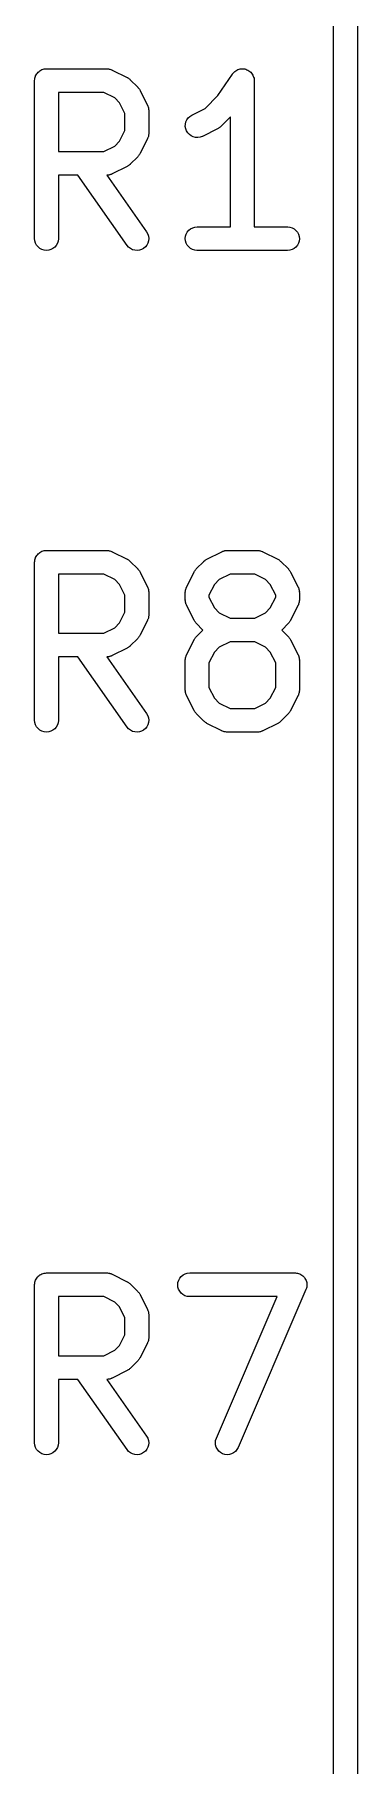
# Model space of a CAD drawing. Extents: x 86.3 to 156, y -71.2 to -29.1.
# Drawn here: x 140.66 to 142.71, y -50.75 to -39.8 of the extents above; entities that cross this region are included whole.
import ezdxf

# ---------------------------------------------------------------- set-up
doc = ezdxf.new("R2010")
doc.units = 0
doc.layers.add('BLACK', color=7, linetype='CONTINUOUS')

msp = doc.modelspace()

# ---------------------------------------------------------------- linework, layer by layer
at = {"layer": 'BLACK', "linetype": 'CONTINUOUS'}
for p, q in [((142.555, -67.6023), (142.555, -34.8174)), ((142.705, -34.8014), (142.705, -67.6097)), ((140.665, -40.0913), (140.666, -40.0843)), ((140.666, -40.0773), (140.667, -40.077)), ((140.666, -40.0843), (140.666, -40.0773)), ((140.667, -40.0768), (140.669, -40.0701)), ((140.667, -40.077), (140.667, -40.0768)), ((140.669, -40.0701), (140.671, -40.0633)), ((140.671, -40.0628), (140.674, -40.0566)), ((140.671, -40.0631), (140.671, -40.0628)), ((140.671, -40.0633), (140.671, -40.0631)), ((140.674, -40.0566), (140.678, -40.0504)), ((140.678, -40.05), (140.683, -40.0446)), ((140.678, -40.0502), (140.678, -40.05)), ((140.678, -40.0504), (140.678, -40.0502)), ((140.683, -40.0446), (140.687, -40.0392)), ((140.687, -40.0388), (140.693, -40.0344)), ((140.687, -40.039), (140.687, -40.0388)), ((140.687, -40.0392), (140.687, -40.039)), ((140.693, -40.0344), (140.698, -40.0299)), ((140.698, -40.0299), (140.699, -40.0298)), ((140.699, -40.0296), (140.705, -40.0264)), ((140.699, -40.0298), (140.699, -40.0296)), ((140.705, -40.0264), (140.711, -40.023)), ((140.711, -40.023), (140.712, -40.023)), ((140.712, -40.0228), (140.719, -40.0208)), ((140.712, -40.023), (140.712, -40.0228)), ((140.719, -40.0208), (140.725, -40.0188)), ((140.725, -40.0188), (140.726, -40.0188)), ((140.726, -40.0187), (140.733, -40.0181)), ((140.726, -40.0188), (140.726, -40.0187)), ((140.733, -40.0181), (140.74, -40.0174)), ((140.74, -40.0174), (141.121, -40.0174)), ((141.121, -40.0174), (141.122, -40.0174)), ((141.122, -40.0174), (141.124, -40.0176)), ((141.124, -40.0176), (141.126, -40.0176)), ((141.126, -40.0176), (141.131, -40.0184)), ((141.131, -40.0184), (141.136, -40.019)), ((141.136, -40.019), (141.139, -40.0197)), ((141.139, -40.0197), (141.141, -40.0201)), ((141.141, -40.0201), (141.146, -40.0219)), ((141.146, -40.0219), (141.15, -40.0234)), ((141.15, -40.0234), (141.152, -40.0245)), ((141.152, -40.0245), (141.154, -40.0253)), ((141.154, -40.0253), (141.25, -40.0729)), ((141.25, -40.0729), (141.251, -40.0734)), ((141.251, -40.0734), (141.254, -40.0757)), ((141.254, -40.0757), (141.258, -40.0777)), ((141.258, -40.0777), (141.26, -40.0797)), ((141.26, -40.0797), (141.263, -40.0814)), ((141.263, -40.0814), (141.266, -40.0843)), ((141.266, -40.0843), (141.269, -40.087)), ((141.824, -40.1875), (141.916, -40.0508)), ((141.916, -40.0499), (141.921, -40.0445)), ((141.916, -40.05), (141.916, -40.0499)), ((141.916, -40.0508), (141.916, -40.05)), ((141.916, -40.05), (141.916, -40.05)), ((141.916, -40.05), (141.916, -40.05)), ((141.921, -40.0445), (141.926, -40.0388)), ((141.926, -40.0387), (141.931, -40.0342)), ((141.926, -40.0388), (141.926, -40.0387)), ((141.926, -40.0388), (141.926, -40.0388)), ((141.931, -40.0342), (141.937, -40.0296)), ((141.937, -40.0296), (141.944, -40.0261)), ((141.937, -40.0296), (141.937, -40.0296)), ((141.937, -40.0296), (141.937, -40.0296)), ((141.944, -40.0261), (141.95, -40.0228)), ((141.95, -40.0228), (141.957, -40.0208)), ((141.95, -40.0228), (141.95, -40.0228)), ((141.95, -40.0228), (141.95, -40.0228)), ((141.957, -40.0208), (141.964, -40.0187)), ((141.964, -40.0187), (141.971, -40.0181)), ((141.964, -40.0187), (141.964, -40.0187)), ((141.964, -40.0187), (141.964, -40.0187)), ((141.971, -40.0181), (141.979, -40.0174)), ((141.979, -40.0174), (141.979, -40.0174)), ((141.979, -40.0174), (141.986, -40.0181)), ((141.979, -40.0174), (141.979, -40.0174)), ((141.986, -40.0181), (141.993, -40.0189)), ((141.993, -40.0189), (141.993, -40.0189)), ((141.993, -40.0189), (141.993, -40.0189)), ((141.993, -40.0189), (142, -40.021)), ((142, -40.021), (142.007, -40.0232)), ((142.007, -40.0232), (142.007, -40.0233)), ((142.007, -40.0233), (142.007, -40.0233)), ((142.007, -40.0233), (142.013, -40.0266)), ((142.013, -40.0266), (142.02, -40.0302)), ((142.02, -40.0302), (142.02, -40.0302)), ((142.02, -40.0302), (142.02, -40.0303)), ((142.02, -40.0303), (142.025, -40.0344)), ((142.025, -40.0344), (142.031, -40.0395)), ((142.031, -40.0395), (142.031, -40.0396)), ((142.031, -40.0396), (142.031, -40.0396)), ((142.031, -40.0396), (142.036, -40.0452)), ((142.036, -40.0452), (142.04, -40.0509)), ((142.04, -40.0509), (142.04, -40.0509)), ((142.04, -40.0509), (142.041, -40.051)), ((142.041, -40.051), (142.044, -40.0574)), ((142.044, -40.0574), (142.047, -40.0638)), ((142.047, -40.0638), (142.047, -40.0639)), ((142.047, -40.0639), (142.047, -40.0639)), ((142.047, -40.0639), (142.049, -40.0704)), ((142.049, -40.0704), (142.052, -40.0778)), ((142.052, -40.0778), (142.052, -40.0779)), ((142.052, -40.0779), (142.052, -40.0779)), ((142.052, -40.0779), (142.052, -40.0852)), ((140.665, -40.0918), (140.665, -40.0913)), ((140.665, -40.0919), (140.665, -40.0918)), ((140.665, -40.0924), (140.665, -40.0919)), ((140.665, -40.0919), (140.665, -40.0919)), ((140.665, -41.0924), (140.665, -40.0924)), ((140.815, -40.1674), (140.815, -40.5412)), ((141.103, -40.1674), (140.815, -40.1674)), ((141.172, -40.2016), (141.103, -40.1674)), ((141.269, -40.087), (141.317, -40.1346)), ((141.317, -40.1346), (141.317, -40.1353)), ((141.317, -40.1353), (141.32, -40.1386)), ((141.32, -40.1386), (141.323, -40.1417)), ((141.323, -40.1417), (141.325, -40.1443)), ((141.325, -40.1443), (141.327, -40.1468)), ((141.327, -40.1468), (141.329, -40.1505)), ((141.329, -40.1505), (141.331, -40.1541)), ((141.331, -40.1541), (141.378, -40.2493)), ((141.743, -40.2688), (141.824, -40.1875)), ((142.052, -40.0852), (142.053, -40.0924)), ((142.053, -40.0924), (142.053, -41.0174)), ((141.202, -40.232), (141.172, -40.2016)), ((141.236, -40.3006), (141.202, -40.232)), ((141.236, -40.408), (141.236, -40.3006)), ((141.378, -40.2493), (141.379, -40.2503)), ((141.379, -40.2503), (141.38, -40.2523)), ((141.38, -40.2523), (141.381, -40.2543)), ((141.381, -40.2543), (141.382, -40.2592)), ((141.382, -40.2592), (141.384, -40.264)), ((141.384, -40.264), (141.384, -40.2662)), ((141.384, -40.2662), (141.385, -40.2683)), ((141.385, -40.2683), (141.385, -40.2734)), ((141.385, -40.2734), (141.386, -40.2785)), ((141.386, -40.2785), (141.386, -40.2807)), ((141.386, -40.2807), (141.386, -40.2829)), ((141.386, -40.2829), (141.386, -40.4257)), ((141.659, -40.311), (141.743, -40.2688)), ((141.202, -40.4765), (141.236, -40.408)), ((141.617, -40.383), (141.618, -40.3684)), ((141.62, -40.3975), (141.617, -40.383)), ((141.618, -40.3684), (141.621, -40.3541)), ((141.625, -40.4112), (141.62, -40.3975)), ((141.621, -40.3541), (141.627, -40.3408)), ((141.633, -40.4236), (141.625, -40.4112)), ((141.627, -40.3408), (141.636, -40.3289)), ((141.636, -40.3289), (141.646, -40.3188)), ((141.646, -40.3188), (141.659, -40.311)), ((141.821, -40.3976), (141.726, -40.4452)), ((141.825, -40.3953), (141.821, -40.3976)), ((141.828, -40.3934), (141.825, -40.3953)), ((141.831, -40.3914), (141.828, -40.3934)), ((141.833, -40.3898), (141.831, -40.3914)), ((141.837, -40.3869), (141.833, -40.3898)), ((141.84, -40.3842), (141.837, -40.3869)), ((141.841, -40.3835), (141.84, -40.3842)), ((141.903, -40.3211), (141.841, -40.3835)), ((141.903, -41.0174), (141.903, -40.3211)), ((141.103, -40.5412), (141.172, -40.5069)), ((141.172, -40.5069), (141.202, -40.4765)), ((141.378, -40.4593), (141.331, -40.5545)), ((141.379, -40.4572), (141.378, -40.4593)), ((141.38, -40.4553), (141.379, -40.4572)), ((141.382, -40.4504), (141.38, -40.4553)), ((141.384, -40.4456), (141.382, -40.4504)), ((141.385, -40.4413), (141.384, -40.4434)), ((141.384, -40.4434), (141.384, -40.4456)), ((141.386, -40.4312), (141.385, -40.4362)), ((141.385, -40.4362), (141.385, -40.4413)), ((141.386, -40.4257), (141.386, -40.4268)), ((141.386, -40.4268), (141.386, -40.429)), ((141.386, -40.429), (141.386, -40.4312)), ((141.643, -40.4343), (141.633, -40.4236)), ((141.655, -40.4429), (141.643, -40.4343)), ((141.668, -40.449), (141.655, -40.4429)), ((141.682, -40.4524), (141.668, -40.449)), ((141.697, -40.453), (141.682, -40.4524)), ((141.711, -40.4507), (141.697, -40.453)), ((141.725, -40.4456), (141.711, -40.4507)), ((141.726, -40.4452), (141.725, -40.4456)), ((140.815, -40.5412), (141.103, -40.5412)), ((141.257, -40.6315), (141.253, -40.6334)), ((141.259, -40.6295), (141.257, -40.6315)), ((141.262, -40.6279), (141.259, -40.6295)), ((141.265, -40.625), (141.262, -40.6279)), ((141.268, -40.6223), (141.265, -40.625)), ((141.269, -40.6216), (141.268, -40.6223)), ((141.317, -40.574), (141.269, -40.6216)), ((141.319, -40.5707), (141.317, -40.574)), ((141.322, -40.5677), (141.319, -40.5707)), ((141.324, -40.5651), (141.322, -40.5677)), ((141.326, -40.5627), (141.324, -40.5651)), ((141.328, -40.559), (141.326, -40.5627)), ((141.33, -40.5554), (141.328, -40.559)), ((141.331, -40.5545), (141.33, -40.5554)), ((140.939, -40.6912), (140.815, -40.6912)), ((140.815, -40.6912), (140.815, -41.0924)), ((141.25, -41.1354), (140.939, -40.6912)), ((141.123, -40.691), (141.122, -40.6911)), ((141.122, -40.6911), (141.373, -41.0494)), ((141.125, -40.6911), (141.123, -40.691)), ((141.13, -40.6903), (141.125, -40.6911)), ((141.135, -40.6898), (141.13, -40.6903)), ((141.138, -40.6891), (141.135, -40.6898)), ((141.14, -40.6888), (141.138, -40.6891)), ((141.145, -40.687), (141.14, -40.6888)), ((141.149, -40.6855), (141.145, -40.687)), ((141.151, -40.6845), (141.149, -40.6855)), ((141.153, -40.6837), (141.151, -40.6845)), ((141.154, -40.6833), (141.153, -40.6837)), ((141.25, -40.6357), (141.154, -40.6833)), ((141.253, -40.6334), (141.25, -40.6357)), ((141.373, -41.0494), (141.373, -41.0502)), ((141.373, -41.0502), (141.38, -41.0631)), ((141.38, -41.0631), (141.385, -41.0771)), ((141.619, -41.0773), (141.623, -41.0633)), ((141.623, -41.0633), (141.63, -41.0504)), ((141.63, -41.0504), (141.639, -41.0392)), ((141.639, -41.0392), (141.651, -41.0299)), ((141.651, -41.0299), (141.664, -41.023)), ((141.664, -41.023), (141.678, -41.0188)), ((141.678, -41.0188), (141.692, -41.0174)), ((141.692, -41.0174), (141.903, -41.0174)), ((142.053, -41.0174), (142.264, -41.0174)), ((142.264, -41.0174), (142.265, -41.0174)), ((142.265, -41.0174), (142.279, -41.019)), ((142.279, -41.019), (142.293, -41.0234)), ((142.293, -41.0234), (142.306, -41.0305)), ((142.306, -41.0305), (142.317, -41.0399)), ((142.317, -41.0399), (142.326, -41.0513)), ((142.326, -41.0513), (142.333, -41.0643)), ((142.333, -41.0643), (142.337, -41.0783)), ((140.666, -41.1069), (140.665, -41.0924)), ((140.671, -41.121), (140.666, -41.1069)), ((140.677, -41.1339), (140.671, -41.121)), ((140.687, -41.1452), (140.677, -41.1339)), ((140.698, -41.1546), (140.687, -41.1452)), ((140.711, -41.1615), (140.698, -41.1546)), ((140.725, -41.1658), (140.711, -41.1615)), ((140.739, -41.1674), (140.725, -41.1658)), ((140.754, -41.1661), (140.739, -41.1674)), ((140.768, -41.1619), (140.754, -41.1661)), ((140.781, -41.1551), (140.768, -41.1619)), ((140.792, -41.146), (140.781, -41.1551)), ((140.802, -41.1348), (140.792, -41.146)), ((140.809, -41.1219), (140.802, -41.1348)), ((140.813, -41.108), (140.809, -41.1219)), ((140.815, -41.0934), (140.813, -41.108)), ((140.815, -41.0924), (140.815, -41.0934)), ((141.259, -41.1465), (141.25, -41.1354)), ((141.271, -41.1556), (141.259, -41.1465)), ((141.284, -41.1622), (141.271, -41.1556)), ((141.298, -41.1662), (141.284, -41.1622)), ((141.313, -41.1674), (141.298, -41.1662)), ((141.327, -41.1657), (141.313, -41.1674)), ((141.341, -41.1612), (141.327, -41.1657)), ((141.354, -41.1541), (141.341, -41.1612)), ((141.365, -41.1447), (141.354, -41.1541)), ((141.374, -41.1332), (141.365, -41.1447)), ((141.381, -41.1202), (141.374, -41.1332)), ((141.385, -41.1062), (141.381, -41.1202)), ((141.385, -41.0771), (141.386, -41.0916)), ((141.386, -41.0916), (141.385, -41.1062)), ((141.617, -41.0919), (141.619, -41.0773)), ((141.619, -41.1064), (141.617, -41.0919)), ((141.623, -41.1205), (141.619, -41.1064)), ((141.63, -41.1334), (141.623, -41.1205)), ((141.639, -41.1449), (141.63, -41.1334)), ((141.65, -41.1543), (141.639, -41.1449)), ((141.663, -41.1613), (141.65, -41.1543)), ((141.677, -41.1657), (141.663, -41.1613)), ((141.691, -41.1674), (141.677, -41.1657)), ((141.692, -41.1674), (141.691, -41.1674)), ((142.264, -41.1674), (141.692, -41.1674)), ((142.278, -41.166), (142.264, -41.1674)), ((142.292, -41.1617), (142.278, -41.166)), ((142.305, -41.1548), (142.292, -41.1617)), ((142.317, -41.1456), (142.305, -41.1548)), ((142.326, -41.1343), (142.317, -41.1456)), ((142.333, -41.1214), (142.326, -41.1343)), ((142.337, -41.1075), (142.333, -41.1214)), ((142.337, -41.0783), (142.339, -41.0929)), ((142.339, -41.0929), (142.337, -41.1075)), ((140.665, -43.1393), (140.666, -43.1323)), ((140.665, -43.1398), (140.665, -43.1393)), ((140.665, -43.1399), (140.665, -43.1398)), ((140.665, -43.1404), (140.665, -43.1399)), ((140.665, -43.1399), (140.665, -43.1399)), ((140.665, -44.1404), (140.665, -43.1404)), ((140.666, -43.1253), (140.667, -43.125)), ((140.666, -43.1323), (140.666, -43.1253)), ((140.667, -43.1248), (140.669, -43.1181)), ((140.667, -43.125), (140.667, -43.1248)), ((140.669, -43.1181), (140.671, -43.1113)), ((140.671, -43.1108), (140.674, -43.1046)), ((140.671, -43.1111), (140.671, -43.1108)), ((140.671, -43.1113), (140.671, -43.1111)), ((140.674, -43.1046), (140.678, -43.0984)), ((140.678, -43.098), (140.683, -43.0926)), ((140.678, -43.0982), (140.678, -43.098)), ((140.678, -43.0984), (140.678, -43.0982)), ((140.683, -43.0926), (140.687, -43.0872)), ((140.687, -43.0868), (140.693, -43.0824)), ((140.687, -43.087), (140.687, -43.0868)), ((140.687, -43.0872), (140.687, -43.087)), ((140.693, -43.0824), (140.698, -43.0779)), ((140.698, -43.0779), (140.699, -43.0778)), ((140.699, -43.0776), (140.705, -43.0744)), ((140.699, -43.0778), (140.699, -43.0776)), ((140.705, -43.0744), (140.711, -43.071)), ((140.711, -43.071), (140.712, -43.071)), ((140.712, -43.0708), (140.719, -43.0688)), ((140.712, -43.071), (140.712, -43.0708)), ((140.719, -43.0688), (140.725, -43.0668)), ((140.725, -43.0668), (140.726, -43.0668)), ((140.726, -43.0667), (140.733, -43.0661)), ((140.726, -43.0668), (140.726, -43.0667)), ((140.733, -43.0661), (140.74, -43.0654)), ((140.74, -43.0654), (141.121, -43.0654)), ((141.121, -43.0654), (141.122, -43.0654)), ((141.122, -43.0654), (141.124, -43.0656)), ((141.124, -43.0656), (141.126, -43.0656)), ((141.126, -43.0656), (141.131, -43.0664)), ((141.131, -43.0664), (141.136, -43.067)), ((141.136, -43.067), (141.139, -43.0677)), ((141.139, -43.0677), (141.141, -43.0681)), ((141.141, -43.0681), (141.146, -43.0699)), ((141.146, -43.0699), (141.15, -43.0714)), ((141.15, -43.0714), (141.152, -43.0725)), ((141.152, -43.0725), (141.154, -43.0733)), ((141.154, -43.0733), (141.25, -43.1209)), ((141.25, -43.1209), (141.251, -43.1214)), ((141.251, -43.1214), (141.254, -43.1237)), ((141.254, -43.1237), (141.258, -43.1257)), ((141.258, -43.1257), (141.26, -43.1277)), ((141.26, -43.1277), (141.263, -43.1294)), ((141.263, -43.1294), (141.266, -43.1323)), ((141.266, -43.1323), (141.269, -43.135)), ((141.269, -43.135), (141.317, -43.1826)), ((141.687, -43.1826), (141.734, -43.135)), ((141.734, -43.135), (141.735, -43.1342)), ((141.735, -43.1342), (141.739, -43.1316)), ((141.739, -43.1316), (141.742, -43.1287)), ((141.742, -43.1287), (141.744, -43.127)), ((141.744, -43.127), (141.747, -43.1251)), ((141.747, -43.1251), (141.75, -43.1232)), ((141.75, -43.1232), (141.754, -43.1209)), ((141.754, -43.1209), (141.849, -43.0733)), ((141.849, -43.0733), (141.85, -43.0728)), ((141.85, -43.0728), (141.852, -43.0721)), ((141.852, -43.0721), (141.854, -43.071)), ((141.854, -43.071), (141.859, -43.0696)), ((141.859, -43.0696), (141.864, -43.0678)), ((141.864, -43.0678), (141.866, -43.0674)), ((141.866, -43.0674), (141.868, -43.0668)), ((141.868, -43.0668), (141.873, -43.0663)), ((141.873, -43.0663), (141.878, -43.0655)), ((141.878, -43.0655), (141.881, -43.0656)), ((141.881, -43.0656), (141.883, -43.0654)), ((141.883, -43.0654), (142.073, -43.0654)), ((142.073, -43.0654), (142.074, -43.0654)), ((142.074, -43.0654), (142.076, -43.0656)), ((142.076, -43.0656), (142.079, -43.0656)), ((142.079, -43.0656), (142.084, -43.0664)), ((142.084, -43.0664), (142.089, -43.067)), ((142.089, -43.067), (142.091, -43.0677)), ((142.091, -43.0677), (142.093, -43.0681)), ((142.093, -43.0681), (142.098, -43.0699)), ((142.098, -43.0699), (142.103, -43.0714)), ((142.103, -43.0714), (142.105, -43.0725)), ((142.105, -43.0725), (142.107, -43.0733)), ((142.107, -43.0733), (142.202, -43.1209)), ((142.202, -43.1209), (142.203, -43.1214)), ((142.203, -43.1214), (142.206, -43.1237)), ((142.206, -43.1237), (142.21, -43.1257)), ((142.21, -43.1257), (142.213, -43.1277)), ((142.213, -43.1277), (142.215, -43.1294)), ((142.215, -43.1294), (142.218, -43.1323)), ((142.218, -43.1323), (142.222, -43.135)), ((142.222, -43.135), (142.269, -43.1826)), ((140.815, -43.2154), (140.815, -43.5892)), ((141.103, -43.2154), (140.815, -43.2154)), ((141.172, -43.2496), (141.103, -43.2154)), ((141.202, -43.28), (141.172, -43.2496)), ((141.317, -43.1826), (141.317, -43.1833)), ((141.317, -43.1833), (141.32, -43.1866)), ((141.32, -43.1866), (141.323, -43.1897)), ((141.323, -43.1897), (141.325, -43.1923)), ((141.325, -43.1923), (141.327, -43.1948)), ((141.327, -43.1948), (141.329, -43.1985)), ((141.329, -43.1985), (141.331, -43.2021)), ((141.331, -43.2021), (141.378, -43.2973)), ((141.625, -43.2973), (141.673, -43.2021)), ((141.673, -43.2011), (141.676, -43.1976)), ((141.673, -43.2021), (141.673, -43.2011)), ((141.676, -43.1976), (141.678, -43.1939)), ((141.678, -43.1939), (141.68, -43.1915)), ((141.68, -43.1915), (141.681, -43.1889)), ((141.681, -43.1889), (141.684, -43.1858)), ((141.684, -43.1858), (141.687, -43.1826)), ((141.832, -43.2496), (141.802, -43.28)), ((141.9, -43.2154), (141.832, -43.2496)), ((142.056, -43.2154), (141.9, -43.2154)), ((142.124, -43.2496), (142.056, -43.2154)), ((142.154, -43.28), (142.124, -43.2496)), ((142.269, -43.1826), (142.27, -43.1833)), ((142.27, -43.1833), (142.272, -43.1866)), ((142.272, -43.1866), (142.275, -43.1897)), ((142.275, -43.1897), (142.277, -43.1923)), ((142.277, -43.1923), (142.279, -43.1948)), ((142.279, -43.1948), (142.281, -43.1985)), ((142.281, -43.1985), (142.283, -43.2021)), ((142.283, -43.2021), (142.331, -43.2973)), ((141.236, -43.3486), (141.202, -43.28)), ((141.236, -43.456), (141.236, -43.3486)), ((141.378, -43.2973), (141.379, -43.2983)), ((141.379, -43.2983), (141.38, -43.3003)), ((141.38, -43.3003), (141.381, -43.3023)), ((141.381, -43.3023), (141.382, -43.3072)), ((141.382, -43.3072), (141.384, -43.312)), ((141.384, -43.312), (141.384, -43.3142)), ((141.384, -43.3142), (141.385, -43.3163)), ((141.385, -43.3163), (141.385, -43.3214)), ((141.385, -43.3214), (141.386, -43.3265)), ((141.386, -43.3265), (141.386, -43.3287)), ((141.386, -43.3287), (141.386, -43.3309)), ((141.386, -43.3309), (141.386, -43.4737)), ((141.617, -43.3254), (141.618, -43.3204)), ((141.618, -43.3276), (141.617, -43.3254)), ((141.617, -43.3298), (141.618, -43.3276)), ((141.617, -43.3309), (141.617, -43.3298)), ((141.617, -43.3785), (141.617, -43.3309)), ((141.618, -43.3204), (141.619, -43.3153)), ((141.619, -43.3153), (141.62, -43.3132)), ((141.62, -43.311), (141.622, -43.3062)), ((141.62, -43.3132), (141.62, -43.311)), ((141.622, -43.3062), (141.623, -43.3013)), ((141.623, -43.3013), (141.624, -43.2994)), ((141.624, -43.2994), (141.625, -43.2973)), ((141.802, -43.28), (141.767, -43.3486)), ((141.767, -43.3486), (141.767, -43.3608)), ((141.767, -43.3608), (141.802, -43.4293)), ((142.189, -43.3486), (142.154, -43.28)), ((142.154, -43.4293), (142.189, -43.3608)), ((142.189, -43.3608), (142.189, -43.3486)), ((142.331, -43.2973), (142.331, -43.2983)), ((142.331, -43.2983), (142.332, -43.3003)), ((142.332, -43.3003), (142.333, -43.3023)), ((142.333, -43.3023), (142.335, -43.3072)), ((142.335, -43.3072), (142.336, -43.312)), ((142.336, -43.312), (142.337, -43.3142)), ((142.337, -43.3142), (142.337, -43.3163)), ((142.337, -43.3163), (142.338, -43.3214)), ((142.338, -43.3214), (142.339, -43.3265)), ((142.339, -43.3265), (142.338, -43.3287)), ((142.338, -43.3287), (142.339, -43.3309)), ((142.339, -43.3309), (142.339, -43.3785)), ((141.202, -43.5245), (141.236, -43.456)), ((141.386, -43.4792), (141.385, -43.4842)), ((141.386, -43.4737), (141.386, -43.4748)), ((141.386, -43.4748), (141.386, -43.477)), ((141.386, -43.477), (141.386, -43.4792)), ((141.618, -43.3807), (141.617, -43.3785)), ((141.617, -43.3829), (141.618, -43.3807)), ((141.618, -43.3879), (141.617, -43.3829)), ((141.619, -43.393), (141.618, -43.3879)), ((141.619, -43.3952), (141.619, -43.393)), ((141.62, -43.3973), (141.619, -43.3952)), ((141.621, -43.4021), (141.62, -43.3973)), ((141.623, -43.4071), (141.621, -43.4021)), ((141.624, -43.409), (141.623, -43.4071)), ((141.625, -43.4111), (141.624, -43.409)), ((141.625, -43.412), (141.625, -43.4111)), ((141.673, -43.5073), (141.625, -43.412)), ((141.802, -43.4293), (141.832, -43.4597)), ((141.832, -43.4597), (141.9, -43.494)), ((142.056, -43.494), (142.124, -43.4597)), ((142.124, -43.4597), (142.154, -43.4293)), ((142.331, -43.412), (142.283, -43.5073)), ((142.332, -43.41), (142.331, -43.412)), ((142.333, -43.408), (142.332, -43.41)), ((142.334, -43.4031), (142.333, -43.408)), ((142.336, -43.3983), (142.334, -43.4031)), ((142.337, -43.3941), (142.336, -43.3962)), ((142.336, -43.3962), (142.336, -43.3983)), ((142.338, -43.389), (142.337, -43.3941)), ((142.339, -43.3795), (142.338, -43.3817)), ((142.338, -43.3817), (142.339, -43.3839)), ((142.339, -43.3839), (142.338, -43.389)), ((142.339, -43.3785), (142.339, -43.3795)), ((140.815, -43.5892), (141.103, -43.5892)), ((141.103, -43.5892), (141.172, -43.5549)), ((141.172, -43.5549), (141.202, -43.5245)), ((141.378, -43.5073), (141.331, -43.6025)), ((141.379, -43.5052), (141.378, -43.5073)), ((141.38, -43.5033), (141.379, -43.5052)), ((141.382, -43.4984), (141.38, -43.5033)), ((141.384, -43.4936), (141.382, -43.4984)), ((141.385, -43.4893), (141.384, -43.4914)), ((141.384, -43.4914), (141.384, -43.4936)), ((141.385, -43.4842), (141.385, -43.4893)), ((141.675, -43.5108), (141.673, -43.5073)), ((141.677, -43.5146), (141.675, -43.5108)), ((141.679, -43.517), (141.677, -43.5146)), ((141.681, -43.5196), (141.679, -43.517)), ((141.684, -43.5227), (141.681, -43.5196)), ((141.686, -43.526), (141.684, -43.5227)), ((141.687, -43.5267), (141.686, -43.526)), ((141.729, -43.569), (141.687, -43.5267)), ((141.687, -43.6112), (141.729, -43.569)), ((141.9, -43.494), (142.056, -43.494)), ((142.269, -43.5267), (142.227, -43.569)), ((142.227, -43.569), (142.269, -43.6112)), ((142.272, -43.5235), (142.269, -43.5267)), ((142.275, -43.5205), (142.272, -43.5235)), ((142.276, -43.5178), (142.275, -43.5205)), ((142.278, -43.5154), (142.276, -43.5178)), ((142.28, -43.5117), (142.278, -43.5154)), ((142.283, -43.5082), (142.28, -43.5117)), ((142.283, -43.5073), (142.283, -43.5082)), ((141.25, -43.6837), (141.154, -43.7313)), ((141.253, -43.6814), (141.25, -43.6837)), ((141.257, -43.6795), (141.253, -43.6814)), ((141.259, -43.6775), (141.257, -43.6795)), ((141.262, -43.6759), (141.259, -43.6775)), ((141.265, -43.673), (141.262, -43.6759)), ((141.268, -43.6703), (141.265, -43.673)), ((141.269, -43.6696), (141.268, -43.6703)), ((141.317, -43.622), (141.269, -43.6696)), ((141.319, -43.6187), (141.317, -43.622)), ((141.322, -43.6157), (141.319, -43.6187)), ((141.324, -43.6131), (141.322, -43.6157)), ((141.326, -43.6107), (141.324, -43.6131)), ((141.328, -43.607), (141.326, -43.6107)), ((141.33, -43.6034), (141.328, -43.607)), ((141.331, -43.6025), (141.33, -43.6034)), ((141.625, -43.7259), (141.673, -43.6306)), ((141.673, -43.6297), (141.676, -43.6262)), ((141.673, -43.6306), (141.673, -43.6297)), ((141.676, -43.6262), (141.678, -43.6225)), ((141.678, -43.6225), (141.68, -43.6201)), ((141.68, -43.6201), (141.681, -43.6174)), ((141.681, -43.6174), (141.684, -43.6144)), ((141.684, -43.6144), (141.687, -43.6112)), ((141.832, -43.6782), (141.802, -43.7086)), ((141.9, -43.644), (141.832, -43.6782)), ((142.056, -43.644), (141.9, -43.644)), ((142.124, -43.6782), (142.056, -43.644)), ((142.154, -43.7086), (142.124, -43.6782)), ((142.269, -43.6112), (142.27, -43.6119)), ((142.27, -43.6119), (142.272, -43.6152)), ((142.272, -43.6152), (142.275, -43.6183)), ((142.275, -43.6183), (142.277, -43.6209)), ((142.277, -43.6209), (142.279, -43.6233)), ((142.279, -43.6233), (142.281, -43.6271)), ((142.281, -43.6271), (142.283, -43.6306)), ((142.283, -43.6306), (142.331, -43.7259)), ((140.939, -43.7392), (140.815, -43.7392)), ((140.815, -43.7392), (140.815, -44.1404)), ((141.25, -44.1834), (140.939, -43.7392)), ((141.123, -43.739), (141.122, -43.7391)), ((141.122, -43.7391), (141.373, -44.0974)), ((141.125, -43.7391), (141.123, -43.739)), ((141.13, -43.7383), (141.125, -43.7391)), ((141.135, -43.7378), (141.13, -43.7383)), ((141.138, -43.7371), (141.135, -43.7378)), ((141.14, -43.7368), (141.138, -43.7371)), ((141.145, -43.735), (141.14, -43.7368)), ((141.149, -43.7335), (141.145, -43.735)), ((141.151, -43.7325), (141.149, -43.7335)), ((141.153, -43.7317), (141.151, -43.7325)), ((141.154, -43.7313), (141.153, -43.7317)), ((141.617, -43.754), (141.618, -43.7489)), ((141.618, -43.7562), (141.617, -43.754)), ((141.617, -43.7584), (141.618, -43.7562)), ((141.617, -43.7594), (141.617, -43.7584)), ((141.617, -43.9499), (141.617, -43.7594)), ((141.618, -43.7489), (141.619, -43.7438)), ((141.619, -43.7438), (141.62, -43.7417)), ((141.62, -43.7396), (141.622, -43.7348)), ((141.62, -43.7417), (141.62, -43.7396)), ((141.622, -43.7348), (141.623, -43.7299)), ((141.623, -43.7299), (141.624, -43.7279)), ((141.624, -43.7279), (141.625, -43.7259)), ((141.802, -43.7086), (141.767, -43.7771)), ((141.767, -43.7771), (141.767, -43.9322)), ((142.189, -43.7771), (142.154, -43.7086)), ((142.189, -43.9322), (142.189, -43.7771)), ((142.331, -43.7259), (142.331, -43.7268)), ((142.331, -43.7268), (142.332, -43.7289)), ((142.332, -43.7289), (142.333, -43.7308)), ((142.333, -43.7308), (142.335, -43.7358)), ((142.335, -43.7358), (142.336, -43.7406)), ((142.336, -43.7406), (142.337, -43.7427)), ((142.337, -43.7427), (142.337, -43.7449)), ((142.337, -43.7449), (142.338, -43.75)), ((142.338, -43.75), (142.339, -43.755)), ((142.339, -43.755), (142.338, -43.7572)), ((142.338, -43.7572), (142.339, -43.7594)), ((142.339, -43.7594), (142.339, -43.9499)), ((141.618, -43.9521), (141.617, -43.9499)), ((141.617, -43.9543), (141.618, -43.9521)), ((141.618, -43.9594), (141.617, -43.9543)), ((141.619, -43.9645), (141.618, -43.9594)), ((141.619, -43.9666), (141.619, -43.9645)), ((141.62, -43.9688), (141.619, -43.9666)), ((141.621, -43.9736), (141.62, -43.9688)), ((141.623, -43.9785), (141.621, -43.9736)), ((141.624, -43.9804), (141.623, -43.9785)), ((141.625, -43.9825), (141.624, -43.9804)), ((141.625, -43.9834), (141.625, -43.9825)), ((141.673, -44.0787), (141.625, -43.9834)), ((141.767, -43.9322), (141.802, -44.0007)), ((141.802, -44.0007), (141.832, -44.0311)), ((142.124, -44.0311), (142.154, -44.0007)), ((142.154, -44.0007), (142.189, -43.9322)), ((142.331, -43.9834), (142.283, -44.0787)), ((142.332, -43.9814), (142.331, -43.9834)), ((142.333, -43.9794), (142.332, -43.9814)), ((142.334, -43.9746), (142.333, -43.9794)), ((142.336, -43.9698), (142.334, -43.9746)), ((142.337, -43.9655), (142.336, -43.9676)), ((142.336, -43.9676), (142.336, -43.9698)), ((142.338, -43.9604), (142.337, -43.9655)), ((142.339, -43.951), (142.338, -43.9531)), ((142.338, -43.9531), (142.339, -43.9554)), ((142.339, -43.9554), (142.338, -43.9604)), ((142.339, -43.9499), (142.339, -43.951)), ((141.373, -44.0974), (141.373, -44.0982)), ((141.373, -44.0982), (141.38, -44.1111)), ((141.38, -44.1111), (141.385, -44.1251)), ((141.385, -44.1251), (141.386, -44.1396)), ((141.675, -44.0823), (141.673, -44.0787)), ((141.677, -44.086), (141.675, -44.0823)), ((141.679, -44.0884), (141.677, -44.086)), ((141.681, -44.0911), (141.679, -44.0884)), ((141.684, -44.0941), (141.681, -44.0911)), ((141.686, -44.0974), (141.684, -44.0941)), ((141.687, -44.0982), (141.686, -44.0974)), ((141.734, -44.1458), (141.687, -44.0982)), ((141.832, -44.0311), (141.9, -44.0654)), ((141.9, -44.0654), (142.056, -44.0654)), ((142.056, -44.0654), (142.124, -44.0311)), ((142.269, -44.0982), (142.222, -44.1458)), ((142.272, -44.0949), (142.269, -44.0982)), ((142.275, -44.0919), (142.272, -44.0949)), ((142.276, -44.0893), (142.275, -44.0919)), ((142.278, -44.0869), (142.276, -44.0893)), ((142.28, -44.0832), (142.278, -44.0869)), ((142.283, -44.0796), (142.28, -44.0832)), ((142.283, -44.0787), (142.283, -44.0796)), ((140.666, -44.1549), (140.665, -44.1404)), ((140.671, -44.169), (140.666, -44.1549)), ((140.677, -44.1819), (140.671, -44.169)), ((140.687, -44.1932), (140.677, -44.1819)), ((140.698, -44.2026), (140.687, -44.1932)), ((140.711, -44.2095), (140.698, -44.2026)), ((140.725, -44.2138), (140.711, -44.2095)), ((140.739, -44.2154), (140.725, -44.2138)), ((140.754, -44.2141), (140.739, -44.2154)), ((140.768, -44.2099), (140.754, -44.2141)), ((140.781, -44.2031), (140.768, -44.2099)), ((140.792, -44.194), (140.781, -44.2031)), ((140.802, -44.1828), (140.792, -44.194)), ((140.809, -44.1699), (140.802, -44.1828)), ((140.813, -44.156), (140.809, -44.1699)), ((140.815, -44.1414), (140.813, -44.156)), ((140.815, -44.1404), (140.815, -44.1414)), ((141.259, -44.1945), (141.25, -44.1834)), ((141.271, -44.2036), (141.259, -44.1945)), ((141.284, -44.2102), (141.271, -44.2036)), ((141.298, -44.2142), (141.284, -44.2102)), ((141.313, -44.2154), (141.298, -44.2142)), ((141.327, -44.2137), (141.313, -44.2154)), ((141.341, -44.2092), (141.327, -44.2137)), ((141.354, -44.2021), (141.341, -44.2092)), ((141.365, -44.1927), (141.354, -44.2021)), ((141.374, -44.1812), (141.365, -44.1927)), ((141.381, -44.1682), (141.374, -44.1812)), ((141.385, -44.1542), (141.381, -44.1682)), ((141.386, -44.1396), (141.385, -44.1542)), ((141.738, -44.1485), (141.734, -44.1458)), ((141.741, -44.1514), (141.738, -44.1485)), ((141.743, -44.1531), (141.741, -44.1514)), ((141.746, -44.1551), (141.743, -44.1531)), ((141.75, -44.1571), (141.746, -44.1551)), ((141.753, -44.1594), (141.75, -44.1571)), ((141.754, -44.1598), (141.753, -44.1594)), ((141.849, -44.2075), (141.754, -44.1598)), ((141.851, -44.2083), (141.849, -44.2075)), ((141.853, -44.2093), (141.851, -44.2083)), ((141.858, -44.2109), (141.853, -44.2093)), ((141.863, -44.2127), (141.858, -44.2109)), ((141.865, -44.2131), (141.863, -44.2127)), ((141.867, -44.2137), (141.865, -44.2131)), ((141.872, -44.2143), (141.867, -44.2137)), ((141.877, -44.2152), (141.872, -44.2143)), ((141.88, -44.2151), (141.877, -44.2152)), ((141.882, -44.2154), (141.88, -44.2151)), ((141.883, -44.2154), (141.882, -44.2154)), ((142.073, -44.2154), (141.883, -44.2154)), ((142.075, -44.2152), (142.073, -44.2154)), ((142.078, -44.2153), (142.075, -44.2152)), ((142.083, -44.2145), (142.078, -44.2153)), ((142.088, -44.214), (142.083, -44.2145)), ((142.09, -44.2133), (142.088, -44.214)), ((142.092, -44.213), (142.09, -44.2133)), ((142.097, -44.2112), (142.092, -44.213)), ((142.102, -44.2097), (142.097, -44.2112)), ((142.104, -44.2087), (142.102, -44.2097)), ((142.106, -44.2079), (142.104, -44.2087)), ((142.107, -44.2075), (142.106, -44.2079)), ((142.202, -44.1598), (142.107, -44.2075)), ((142.206, -44.1576), (142.202, -44.1598)), ((142.209, -44.1557), (142.206, -44.1576)), ((142.212, -44.1537), (142.209, -44.1557)), ((142.214, -44.1521), (142.212, -44.1537)), ((142.217, -44.1492), (142.214, -44.1521)), ((142.221, -44.1465), (142.217, -44.1492)), ((142.222, -44.1458), (142.221, -44.1465)), ((140.712, -47.6428), (140.719, -47.6408)), ((140.719, -47.6408), (140.725, -47.6388)), ((140.725, -47.6388), (140.726, -47.6388)), ((140.726, -47.6387), (140.733, -47.6381)), ((140.726, -47.6388), (140.726, -47.6387)), ((140.733, -47.6381), (140.74, -47.6374)), ((140.74, -47.6374), (141.121, -47.6374)), ((141.121, -47.6374), (141.122, -47.6374)), ((141.122, -47.6374), (141.124, -47.6376)), ((141.124, -47.6376), (141.126, -47.6376)), ((141.126, -47.6376), (141.131, -47.6384)), ((141.131, -47.6384), (141.136, -47.639)), ((141.136, -47.639), (141.139, -47.6397)), ((141.139, -47.6397), (141.141, -47.6401)), ((141.141, -47.6401), (141.146, -47.6419)), ((141.146, -47.6419), (141.15, -47.6434)), ((141.616, -47.643), (141.63, -47.6388)), ((141.63, -47.6388), (141.645, -47.6374)), ((141.645, -47.6374), (142.311, -47.6374)), ((142.311, -47.6374), (142.312, -47.6374)), ((142.312, -47.6374), (142.313, -47.6374)), ((142.313, -47.6374), (142.313, -47.6374)), ((142.313, -47.6374), (142.32, -47.6382)), ((142.32, -47.6382), (142.327, -47.639)), ((142.327, -47.639), (142.327, -47.6391)), ((142.327, -47.6391), (142.327, -47.6391)), ((142.327, -47.6391), (142.334, -47.6413)), ((142.334, -47.6413), (142.341, -47.6434)), ((140.665, -47.7113), (140.666, -47.7043)), ((140.665, -47.7118), (140.665, -47.7113)), ((140.665, -47.7119), (140.665, -47.7118)), ((140.665, -47.7124), (140.665, -47.7119)), ((140.665, -47.7119), (140.665, -47.7119)), ((140.665, -48.7124), (140.665, -47.7124)), ((140.666, -47.6973), (140.667, -47.697)), ((140.666, -47.7043), (140.666, -47.6973)), ((140.667, -47.6968), (140.669, -47.6901)), ((140.667, -47.697), (140.667, -47.6968)), ((140.669, -47.6901), (140.671, -47.6833)), ((140.671, -47.6828), (140.674, -47.6766)), ((140.671, -47.6831), (140.671, -47.6828)), ((140.671, -47.6833), (140.671, -47.6831)), ((140.674, -47.6766), (140.678, -47.6704)), ((140.678, -47.67), (140.683, -47.6646)), ((140.678, -47.6702), (140.678, -47.67)), ((140.678, -47.6704), (140.678, -47.6702)), ((140.683, -47.6646), (140.687, -47.6592)), ((140.687, -47.6588), (140.693, -47.6544)), ((140.687, -47.659), (140.687, -47.6588)), ((140.687, -47.6592), (140.687, -47.659)), ((140.693, -47.6544), (140.698, -47.6499)), ((140.698, -47.6499), (140.699, -47.6498)), ((140.699, -47.6496), (140.705, -47.6464)), ((140.699, -47.6498), (140.699, -47.6496)), ((140.705, -47.6464), (140.711, -47.643)), ((140.711, -47.643), (140.712, -47.643)), ((140.712, -47.643), (140.712, -47.6428)), ((141.15, -47.6434), (141.152, -47.6445)), ((141.152, -47.6445), (141.154, -47.6453)), ((141.154, -47.6453), (141.25, -47.6929)), ((141.25, -47.6929), (141.251, -47.6934)), ((141.251, -47.6934), (141.254, -47.6957)), ((141.254, -47.6957), (141.258, -47.6977)), ((141.258, -47.6977), (141.26, -47.6997)), ((141.26, -47.6997), (141.263, -47.7014)), ((141.263, -47.7014), (141.266, -47.7043)), ((141.266, -47.7043), (141.269, -47.707)), ((141.269, -47.707), (141.317, -47.7546)), ((141.57, -47.7119), (141.571, -47.6973)), ((141.571, -47.7264), (141.57, -47.7119)), ((141.571, -47.6973), (141.576, -47.6833)), ((141.575, -47.7405), (141.571, -47.7264)), ((141.582, -47.7534), (141.575, -47.7405)), ((141.576, -47.6833), (141.582, -47.6704)), ((141.582, -47.6704), (141.592, -47.6592)), ((141.592, -47.6592), (141.603, -47.6499)), ((141.603, -47.6499), (141.616, -47.643)), ((142.38, -47.7419), (141.952, -48.7419)), ((142.341, -47.6434), (142.341, -47.6436)), ((142.341, -47.6436), (142.341, -47.6437)), ((142.341, -47.6437), (142.347, -47.6471)), ((142.347, -47.6471), (142.354, -47.6505)), ((142.354, -47.6505), (142.354, -47.6507)), ((142.354, -47.6507), (142.354, -47.6508)), ((142.354, -47.6508), (142.36, -47.6554)), ((142.36, -47.6554), (142.365, -47.6599)), ((142.365, -47.6599), (142.365, -47.6601)), ((142.365, -47.6601), (142.365, -47.6603)), ((142.365, -47.6603), (142.37, -47.6659)), ((142.37, -47.6659), (142.374, -47.6713)), ((142.374, -47.6713), (142.374, -47.6715)), ((142.374, -47.6715), (142.374, -47.6717)), ((142.374, -47.6717), (142.378, -47.6781)), ((142.378, -47.6781), (142.381, -47.6843)), ((142.383, -47.7347), (142.38, -47.7414)), ((142.38, -47.7414), (142.38, -47.7417)), ((142.38, -47.7417), (142.38, -47.7419)), ((142.381, -47.6843), (142.381, -47.6845)), ((142.381, -47.6845), (142.381, -47.6848)), ((142.381, -47.6848), (142.383, -47.6915)), ((142.383, -47.6915), (142.385, -47.6983)), ((142.385, -47.728), (142.383, -47.7347)), ((142.385, -47.6983), (142.385, -47.6986)), ((142.385, -47.6986), (142.385, -47.6988)), ((142.385, -47.6988), (142.386, -47.7058)), ((142.386, -47.7205), (142.385, -47.7275)), ((142.385, -47.7275), (142.385, -47.7277)), ((142.385, -47.7277), (142.385, -47.728)), ((142.386, -47.7058), (142.386, -47.7129)), ((142.386, -47.7129), (142.386, -47.7132)), ((142.386, -47.7132), (142.386, -47.7134)), ((142.386, -47.7134), (142.386, -47.7205)), ((140.815, -47.7874), (140.815, -48.1612)), ((141.103, -47.7874), (140.815, -47.7874)), ((141.172, -47.8216), (141.103, -47.7874)), ((141.202, -47.852), (141.172, -47.8216)), ((141.236, -47.9206), (141.202, -47.852)), ((141.317, -47.7546), (141.317, -47.7553)), ((141.317, -47.7553), (141.32, -47.7586)), ((141.32, -47.7586), (141.323, -47.7617)), ((141.323, -47.7617), (141.325, -47.7643)), ((141.325, -47.7643), (141.327, -47.7668)), ((141.327, -47.7668), (141.329, -47.7705)), ((141.329, -47.7705), (141.331, -47.7741)), ((141.331, -47.7741), (141.378, -47.8693)), ((141.591, -47.7649), (141.582, -47.7534)), ((141.602, -47.7743), (141.591, -47.7649)), ((141.615, -47.7813), (141.602, -47.7743)), ((141.629, -47.7857), (141.615, -47.7813)), ((141.644, -47.7874), (141.629, -47.7857)), ((141.645, -47.7874), (141.644, -47.7874)), ((142.198, -47.7874), (141.645, -47.7874)), ((141.814, -48.6828), (142.198, -47.7874)), ((141.236, -48.028), (141.236, -47.9206)), ((141.378, -47.8693), (141.379, -47.8703)), ((141.379, -47.8703), (141.38, -47.8723)), ((141.38, -47.8723), (141.381, -47.8743)), ((141.381, -47.8743), (141.382, -47.8792)), ((141.382, -47.8792), (141.384, -47.884)), ((141.384, -47.884), (141.384, -47.8862)), ((141.384, -47.8862), (141.385, -47.8883)), ((141.385, -47.8883), (141.385, -47.8934)), ((141.385, -47.8934), (141.386, -47.8985)), ((141.386, -47.8985), (141.386, -47.9007)), ((141.386, -47.9007), (141.386, -47.9029)), ((141.386, -47.9029), (141.386, -48.0457)), ((141.202, -48.0965), (141.236, -48.028)), ((141.378, -48.0793), (141.331, -48.1745)), ((141.379, -48.0772), (141.378, -48.0793)), ((141.38, -48.0753), (141.379, -48.0772)), ((141.382, -48.0704), (141.38, -48.0753)), ((141.384, -48.0656), (141.382, -48.0704)), ((141.385, -48.0613), (141.384, -48.0634)), ((141.384, -48.0634), (141.384, -48.0656)), ((141.386, -48.0512), (141.385, -48.0562)), ((141.385, -48.0562), (141.385, -48.0613)), ((141.386, -48.0457), (141.386, -48.0468)), ((141.386, -48.0468), (141.386, -48.049)), ((141.386, -48.049), (141.386, -48.0512)), ((140.815, -48.1612), (141.103, -48.1612)), ((141.103, -48.1612), (141.172, -48.1269)), ((141.172, -48.1269), (141.202, -48.0965)), ((141.322, -48.1877), (141.319, -48.1907)), ((141.324, -48.1851), (141.322, -48.1877)), ((141.326, -48.1827), (141.324, -48.1851)), ((141.328, -48.179), (141.326, -48.1827)), ((141.33, -48.1754), (141.328, -48.179)), ((141.331, -48.1745), (141.33, -48.1754)), ((141.25, -48.2557), (141.154, -48.3033)), ((141.253, -48.2534), (141.25, -48.2557)), ((141.257, -48.2515), (141.253, -48.2534)), ((141.259, -48.2495), (141.257, -48.2515)), ((141.262, -48.2479), (141.259, -48.2495)), ((141.265, -48.245), (141.262, -48.2479)), ((141.268, -48.2423), (141.265, -48.245)), ((141.269, -48.2416), (141.268, -48.2423)), ((141.317, -48.194), (141.269, -48.2416)), ((141.319, -48.1907), (141.317, -48.194)), ((140.939, -48.3112), (140.815, -48.3112)), ((140.815, -48.3112), (140.815, -48.7124)), ((141.25, -48.7554), (140.939, -48.3112)), ((141.123, -48.311), (141.122, -48.3111)), ((141.122, -48.3111), (141.373, -48.6694)), ((141.125, -48.3111), (141.123, -48.311)), ((141.13, -48.3103), (141.125, -48.3111)), ((141.135, -48.3098), (141.13, -48.3103)), ((141.138, -48.3091), (141.135, -48.3098)), ((141.14, -48.3088), (141.138, -48.3091)), ((141.145, -48.307), (141.14, -48.3088)), ((141.149, -48.3055), (141.145, -48.307)), ((141.151, -48.3045), (141.149, -48.3055)), ((141.153, -48.3037), (141.151, -48.3045)), ((141.154, -48.3033), (141.153, -48.3037)), ((140.666, -48.7269), (140.665, -48.7124)), ((140.671, -48.741), (140.666, -48.7269)), ((140.813, -48.728), (140.809, -48.7419)), ((140.815, -48.7134), (140.813, -48.728)), ((140.815, -48.7124), (140.815, -48.7134)), ((141.373, -48.6694), (141.373, -48.6702)), ((141.373, -48.6702), (141.38, -48.6831)), ((141.38, -48.6831), (141.385, -48.6971)), ((141.385, -48.7262), (141.381, -48.7402)), ((141.385, -48.6971), (141.386, -48.7116)), ((141.386, -48.7116), (141.385, -48.7262)), ((141.808, -48.7113), (141.809, -48.6968)), ((141.809, -48.7259), (141.808, -48.7113)), ((141.809, -48.6968), (141.814, -48.6828)), ((141.813, -48.74), (141.809, -48.7259)), ((140.677, -48.7539), (140.671, -48.741)), ((140.687, -48.7652), (140.677, -48.7539)), ((140.698, -48.7746), (140.687, -48.7652)), ((140.711, -48.7815), (140.698, -48.7746)), ((140.725, -48.7858), (140.711, -48.7815)), ((140.739, -48.7874), (140.725, -48.7858)), ((140.754, -48.7861), (140.739, -48.7874)), ((140.768, -48.7819), (140.754, -48.7861)), ((140.781, -48.7751), (140.768, -48.7819)), ((140.792, -48.766), (140.781, -48.7751)), ((140.802, -48.7548), (140.792, -48.766)), ((140.809, -48.7419), (140.802, -48.7548)), ((141.259, -48.7665), (141.25, -48.7554)), ((141.271, -48.7756), (141.259, -48.7665)), ((141.284, -48.7822), (141.271, -48.7756)), ((141.298, -48.7862), (141.284, -48.7822)), ((141.313, -48.7874), (141.298, -48.7862)), ((141.327, -48.7857), (141.313, -48.7874)), ((141.341, -48.7812), (141.327, -48.7857)), ((141.354, -48.7741), (141.341, -48.7812)), ((141.365, -48.7647), (141.354, -48.7741)), ((141.374, -48.7532), (141.365, -48.7647)), ((141.381, -48.7402), (141.374, -48.7532)), ((141.82, -48.753), (141.813, -48.74)), ((141.829, -48.7645), (141.82, -48.753)), ((141.84, -48.774), (141.829, -48.7645)), ((141.853, -48.7811), (141.84, -48.774)), ((141.867, -48.7856), (141.853, -48.7811)), ((141.881, -48.7874), (141.867, -48.7856)), ((141.896, -48.7862), (141.881, -48.7874)), ((141.91, -48.7823), (141.896, -48.7862)), ((141.923, -48.7757), (141.91, -48.7823)), ((141.934, -48.7667), (141.923, -48.7757)), ((141.944, -48.7556), (141.934, -48.7667)), ((141.951, -48.7429), (141.944, -48.7556)), ((141.952, -48.7419), (141.951, -48.7429))]:
    msp.add_line(p, q, dxfattribs=at)

doc.saveas('drawing.dxf')
